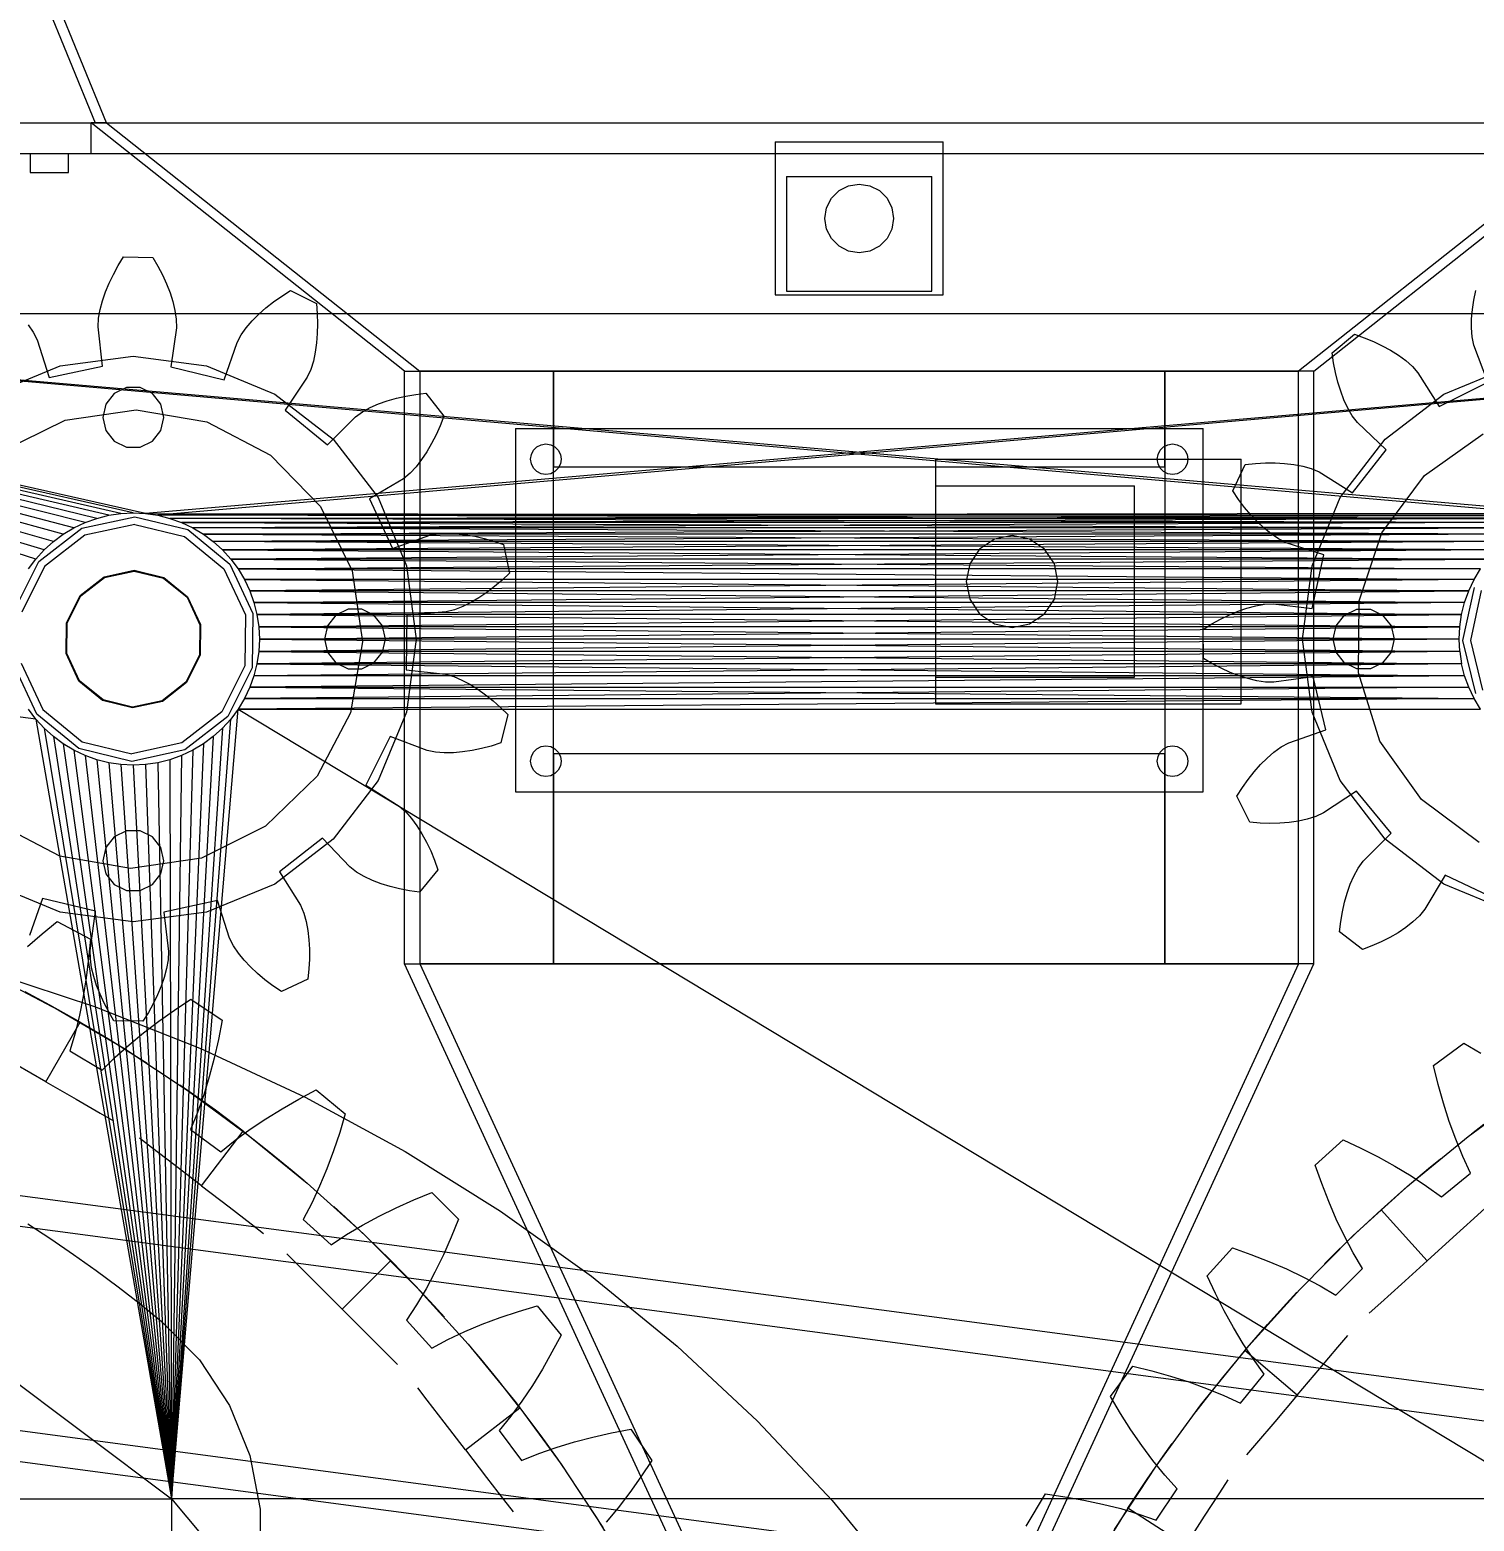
# Model space of a CAD drawing. Header units: millimetres. Extents: x -191664 to 191490, y -197311 to 10263.
# Drawn here: x 882.9 to 1260.9, y -183555.8 to -183165.7 of the extents above; entities that cross this region are included whole.
import ezdxf

# ---------------------------------------------------------------- set-up
doc = ezdxf.new("R2010")
doc.units = ezdxf.units.MM
doc.layers.add('R15_COTAS_TRANSPORTE_P', color=1, linetype='Continuous', lineweight=0)
doc.layers.add('R15_PRENSA_RECEPCION_P', color=2, linetype='Continuous', lineweight=0)
doc.dimstyles.new('PLANTA_20', dxfattribs={"dimtxt": 50, "dimasz": 30, "dimexe": 30, "dimexo": 16, "dimgap": 20, "dimtad": 1, "dimtih": 1, "dimtoh": 1, "dimdec": 1, "dimzin": 0, "dimdsep": 46, "dimcen": 0.09, "dimadec": 0, "dimazin": 0, "dimtfac": 1, "dimtdec": 4, "dimtofl": 0, "dimtmove": 0, "dimatfit": 3, "dimfxl": 1, "dimtolj": 1, "dimtzin": 0, "dimarcsym": 0})

# ---------------------------------------------------------------- blocks, each defined once
blk = doc.blocks.new('*D131')
at = {"layer": 'Defpoints', "color": 0, "transparency": 16777216}
for p in [(1100, -183968.15), (1139.8, -184162.66), (1104.62, -184212), (1304.62, -184212), (1304.62, -184212)]:
    blk.add_point(p, dxfattribs=at)
at = {"layer": 'R15_COTAS_TRANSPORTE_P', "color": 0, "lineweight": -2, "transparency": 16777216}
blk.add_arc((1304.62, -184212), 172.05, 140.0034, 169.9966, dxfattribs=at)
at = {"layer": 'R15_COTAS_TRANSPORTE_P', "color": 0, "transparency": 16777216}
for points in [[(1169.28, -184097.88), (1176.35, -184104.95), (1194.03, -184080.2)], [(1140.17, -184182.55), (1130.2, -184181.68), (1132.57, -184212)]]:
    blk.add_solid(points, dxfattribs=at)
blk = doc.blocks.new('*D133')
at = {"layer": 'Defpoints', "color": 0, "transparency": 16777216}
for p in [(439.69, -194147.98), (217.89, -194406.09), (-500, -194490), (-500, -194490), (500, -194490)]:
    blk.add_point(p, dxfattribs=at)
at = {"layer": 'R15_COTAS_TRANSPORTE_P', "color": 0, "lineweight": -2, "transparency": 16777216}
blk.add_arc((-500, -194490), 722.77, 2.37834, 17.62166, dxfattribs=at)
at = {"layer": 'R15_COTAS_TRANSPORTE_P', "color": 0, "transparency": 16777216}
for points in [[(184.12, -194272.81), (193.59, -194269.58), (179.18, -194242.8)], [(227.15, -194459.9), (217.15, -194460.11), (222.77, -194490)]]:
    blk.add_solid(points, dxfattribs=at)

msp = doc.modelspace()

# ---------------------------------------------------------------- linework, layer by layer
at = {"layer": 'R15_PRENSA_RECEPCION_P', "color": 253, "true_color": 0xa8b8bb}
for p, q in [((750, -182822.75), (900, -183190)), ((903, -183190), (753, -182822.75)), ((900, -183190), (1300, -183190)), ((900, -183190), (903, -183190))]:
    msp.add_line(p, q, dxfattribs=at)
at = {"layer": 'R15_PRENSA_RECEPCION_P', "color": 8, "true_color": 0x6f7d84}
for p, q in [((873, -183190), (1327, -183190)), ((873, -183190), (899, -183190)), ((981, -183255), (899, -183190)), ((903, -183190), (899, -183190)), ((899, -183198), (899, -183190)), ((903, -183190), (985, -183255)), ((903, -183190), (1297, -183190)), ((1297, -183190), (1215, -183255)), ((1219, -183255), (1301, -183190)), ((873, -183198), (1327, -183198)), ((873, -183198), (899, -183198)), ((981, -183255), (985, -183255)), ((981, -183410), (981, -183255)), ((1215, -183255), (985, -183255)), ((985, -183255), (985, -183410)), ((985, -183255), (1020, -183255)), ((1020, -183410), (1020, -183255)), ((1020, -183255), (1180, -183255)), ((1020, -183255), (1020, -183280)), ((1180, -183255), (1215, -183255)), ((1180, -183255), (1180, -183410)), ((1180, -183280), (1180, -183255)), ((1219, -183255), (1215, -183255)), ((1215, -183410), (1215, -183255)), ((1219, -183410), (1219, -183255)), ((1020, -183280), (1180, -183280)), ((1020, -183355), (1180, -183355)), ((1020, -183355), (1020, -183410)), ((1180, -183410), (1180, -183355)), ((981, -183410), (985, -183410)), ((1064, -183590), (981, -183410)), ((985, -183410), (1020, -183410)), ((1215, -183410), (985, -183410)), ((985, -183410), (1068, -183590)), ((1020, -183410), (1180, -183410)), ((1215, -183410), (1132, -183590)), ((1136, -183590), (1219, -183410)), ((1180, -183410), (1215, -183410)), ((1219, -183410), (1215, -183410))]:
    msp.add_line(p, q, dxfattribs=at)
at = {"layer": 'R15_PRENSA_RECEPCION_P', "color": 134, "true_color": 0x148da0}
for p, q in [((1078, -183195), (1122, -183195)), ((1078, -183195), (1078, -183235)), ((1122, -183235), (1122, -183195)), ((1092.72, -183209.71), (1094.71, -183207.72)), ((1094.71, -183207.72), (1097.22, -183206.44)), ((1097.22, -183206.44), (1100, -183206)), ((1100, -183206), (1102.78, -183206.44)), ((1102.78, -183206.44), (1105.29, -183207.72)), ((1105.29, -183207.72), (1107.28, -183209.71)), ((1091, -183215), (1091.44, -183212.22)), ((1091.44, -183212.22), (1092.72, -183209.71)), ((1107.28, -183209.71), (1108.56, -183212.22)), ((1108.56, -183212.22), (1109, -183215)), ((1091.44, -183217.78), (1091, -183215)), ((1109, -183215), (1108.56, -183217.78)), ((1092.72, -183220.29), (1091.44, -183217.78)), ((1094.71, -183222.28), (1092.72, -183220.29)), ((1107.28, -183220.29), (1105.29, -183222.28)), ((1108.56, -183217.78), (1107.28, -183220.29)), ((1097.22, -183223.56), (1094.71, -183222.28)), ((1100, -183224), (1097.22, -183223.56)), ((1102.78, -183223.56), (1100, -183224)), ((1105.29, -183222.28), (1102.78, -183223.56)), ((1078, -183235), (1122, -183235))]:
    msp.add_line(p, q, dxfattribs=at)
at = {"layer": 'R15_PRENSA_RECEPCION_P', "color": 9, "true_color": 0xaebbc0}
for p, q in [((883, -183198), (893, -183198)), ((883, -183198), (883, -183203)), ((893, -183203), (893, -183198)), ((883, -183203), (893, -183203))]:
    msp.add_line(p, q, dxfattribs=at)
at = {"layer": 'R15_PRENSA_RECEPCION_P', "color": 252, "true_color": 0x7d929a}
for p, q in [((1081, -183204), (1119, -183204)), ((1081, -183204), (1081, -183234)), ((1119, -183234), (1119, -183204)), ((1081, -183234), (1119, -183234))]:
    msp.add_line(p, q, dxfattribs=at)
at = {"layer": 'R15_PRENSA_RECEPCION_P', "color": 9, "true_color": 0xb9c3c2}
for p, q in [((904.8, -183229.64), (906.06, -183227.35)), ((906.06, -183227.35), (907.47, -183225.08)), ((907.47, -183225.08), (915.09, -183225.18)), ((915.09, -183225.18), (916.44, -183227.48)), ((916.44, -183227.48), (917.65, -183229.8)), ((902.72, -183234.23), (903.68, -183231.93)), ((903.68, -183231.93), (904.8, -183229.64)), ((917.65, -183229.8), (918.71, -183232.12)), ((901.92, -183236.53), (902.72, -183234.23)), ((918.71, -183232.12), (919.61, -183234.45)), ((919.61, -183234.45), (920.34, -183236.76)), ((946.71, -183236.83), (948.84, -183235.32)), ((948.84, -183235.32), (951.1, -183233.89)), ((951.1, -183233.89), (957.92, -183237.28)), ((1260.83, -183236.39), (1261.35, -183233.89)), ((900.91, -183241.1), (901.31, -183238.82)), ((901.31, -183238.82), (901.92, -183236.53)), ((920.34, -183236.76), (920.9, -183239.07)), ((920.9, -183239.07), (921.24, -183241.36)), ((942.84, -183240.06), (944.71, -183238.41)), ((944.71, -183238.41), (946.71, -183236.83)), ((957.92, -183237.28), (958.13, -183239.94)), ((1260.27, -183241.28), (1260.47, -183238.86)), ((1260.47, -183238.86), (1260.83, -183236.39)), ((884.49, -183304.11), (680, -183240)), ((886.67, -183301.72), (680, -183240)), ((889.07, -183299.54), (680, -183240)), ((891.67, -183297.61), (680, -183240)), ((894.44, -183295.95), (680, -183240)), ((897.37, -183294.56), (680, -183240)), ((900.42, -183293.47), (680, -183240)), ((903.56, -183292.68), (680, -183240)), ((906.77, -183292.21), (680, -183240)), ((910, -183292.05), (680, -183240)), ((913.23, -183292.21), (680, -183240)), ((680, -183240), (1286.77, -183292.21)), ((1520, -183240), (680, -183240)), ((680, -183240), (1283.56, -183292.68)), ((882.51, -183242.86), (883.81, -183244.77)), ((900.81, -183243.34), (900.91, -183241.1)), ((901.97, -183253.63), (900.81, -183243.34)), ((1520, -183240), (913.23, -183292.21)), ((1520, -183240), (916.44, -183292.68)), ((921.28, -183243.6), (919.86, -183253.85)), ((921.24, -183241.36), (921.28, -183243.6)), ((938.24, -183245.46), (939.58, -183243.59)), ((939.58, -183243.59), (941.13, -183241.79)), ((941.13, -183241.79), (942.84, -183240.06)), ((958.13, -183239.94), (958.22, -183242.55)), ((958.22, -183242.55), (958.16, -183245.1)), ((1260.24, -183243.65), (1260.27, -183241.28)), ((1260.42, -183245.96), (1260.24, -183243.65)), ((883.81, -183244.77), (884.83, -183246.78)), ((884.83, -183246.78), (887.99, -183256.63)), ((933.75, -183257.21), (937.17, -183247.45)), ((937.17, -183247.45), (938.24, -183245.46)), ((957.97, -183247.59), (957.62, -183249.99)), ((958.16, -183245.1), (957.97, -183247.59)), ((1223.75, -183250.14), (1229.65, -183245.32)), ((1229.65, -183245.32), (1232.16, -183246.21)), ((1232.16, -183246.21), (1234.58, -183247.21)), ((1234.58, -183247.21), (1236.88, -183248.3)), ((1260.88, -183248.16), (1260.42, -183245.96)), ((890.85, -183253.57), (910, -183251.05)), ((910, -183251.05), (929.15, -183253.57)), ((957.62, -183249.99), (957.12, -183252.31)), ((1224.13, -183252.79), (1223.75, -183250.14)), ((1236.88, -183248.3), (1239.07, -183249.5)), ((1239.07, -183249.5), (1241.12, -183250.8)), ((1241.12, -183250.8), (1243.03, -183252.21)), ((1264.54, -183257.83), (1260.88, -183248.16)), ((873, -183260.96), (890.85, -183253.57)), ((887.99, -183256.63), (901.97, -183253.63)), ((919.86, -183253.85), (933.75, -183257.21)), ((929.15, -183253.57), (947, -183260.96)), ((956.44, -183254.52), (955.5, -183256.56)), ((957.12, -183252.31), (956.44, -183254.52)), ((1224.63, -183255.35), (1224.13, -183252.79)), ((1225.25, -183257.82), (1224.63, -183255.35)), ((1243.03, -183252.21), (1244.76, -183253.74)), ((1244.76, -183253.74), (1246.24, -183255.44)), ((1246.24, -183255.44), (1251.75, -183264.2)), ((1253, -183260.96), (1270.85, -183253.57)), ((908.22, -183259.25), (905.01, -183260.8)), ((911.78, -183259.25), (908.22, -183259.25)), ((914.99, -183260.8), (911.78, -183259.25)), ((955.5, -183256.56), (949.78, -183265.18)), ((1226, -183260.2), (1225.25, -183257.82)), ((1251.75, -183264.2), (1264.54, -183257.83)), ((905.01, -183260.8), (902.79, -183263.58)), ((917.21, -183263.58), (914.99, -183260.8)), ((947, -183260.96), (962.33, -183272.72)), ((974.17, -183263.54), (976.47, -183262.73)), ((976.47, -183262.73), (978.86, -183262.05)), ((978.86, -183262.05), (981.35, -183261.49)), ((981.35, -183261.49), (983.93, -183261.06)), ((983.93, -183261.06), (986.58, -183260.74)), ((986.58, -183260.74), (991.25, -183266.76)), ((1226.87, -183262.47), (1226, -183260.2)), ((1227.87, -183264.62), (1226.87, -183262.47)), ((1237.67, -183272.72), (1253, -183260.96)), ((892.19, -183267.75), (910.77, -183265.05)), ((902.79, -183263.58), (902, -183267.05)), ((902, -183267.05), (902.79, -183270.52)), ((910.77, -183265.05), (929.27, -183268.23)), ((918, -183267.05), (917.21, -183263.58)), ((917.21, -183270.52), (918, -183267.05)), ((949.78, -183265.18), (960.83, -183274.24)), ((960.83, -183274.24), (968.15, -183266.92)), ((968.15, -183266.92), (969.97, -183265.6)), ((969.97, -183265.6), (972, -183264.49)), ((972, -183264.49), (974.17, -183263.54)), ((991.25, -183266.76), (990.3, -183269.25)), ((1229.03, -183266.62), (1227.87, -183264.62)), ((1230.4, -183268.41), (1229.03, -183266.62)), ((875.36, -183276.06), (892.19, -183267.75)), ((902.79, -183270.52), (905.01, -183273.3)), ((914.99, -183273.3), (917.21, -183270.52)), ((929.27, -183268.23), (945.89, -183276.96)), ((990.3, -183269.25), (989.24, -183271.64)), ((1237.9, -183275.54), (1230.4, -183268.41)), ((905.01, -183273.3), (908.22, -183274.85)), ((908.22, -183274.85), (911.78, -183274.85)), ((911.78, -183274.85), (914.99, -183273.3)), ((962.33, -183272.72), (974.09, -183288.05)), ((988.08, -183273.92), (986.83, -183276.07)), ((989.24, -183271.64), (988.08, -183273.92)), ((1225.91, -183288.05), (1237.67, -183272.72)), ((1247.98, -183282.22), (1263.28, -183271.33)), ((945.89, -183276.96), (958.99, -183290.41)), ((985.47, -183278.09), (984.02, -183279.96)), ((986.83, -183276.07), (985.47, -183278.09)), ((1229.13, -183286.82), (1237.9, -183275.54)), ((982.44, -183281.65), (980.71, -183283.09)), ((984.02, -183279.96), (982.44, -183281.65)), ((1197.81, -183286.3), (1201.03, -183279.4)), ((1201.03, -183279.4), (1203.69, -183279.11)), ((1203.69, -183279.11), (1206.29, -183278.96)), ((1206.29, -183278.96), (1208.85, -183278.95)), ((1208.85, -183278.95), (1211.33, -183279.08)), ((1211.33, -183279.08), (1213.75, -183279.36)), ((1213.75, -183279.36), (1216.08, -183279.81)), ((1216.08, -183279.81), (1218.3, -183280.43)), ((1218.3, -183280.43), (1220.37, -183281.32)), ((1220.37, -183281.32), (1229.13, -183286.82)), ((1236.8, -183297.3), (1247.98, -183282.22)), ((980.71, -183283.09), (971.81, -183288.37)), ((1199.3, -183288.52), (1197.81, -183286.3)), ((958.99, -183290.41), (967.3, -183307.24)), ((971.81, -183288.37), (977.85, -183301.32)), ((974.09, -183288.05), (981.48, -183305.9)), ((1200.87, -183290.61), (1199.3, -183288.52)), ((1218.52, -183305.9), (1225.91, -183288.05)), ((896.49, -183296.04), (910.41, -183293.05)), ((897.37, -183294.56), (900.42, -183293.47)), ((900.42, -183293.47), (903.56, -183292.68)), ((903.56, -183292.68), (906.77, -183292.21)), ((906.77, -183292.21), (910, -183292.05)), ((910, -183292.05), (913.23, -183292.21)), ((910.41, -183293.05), (924.25, -183296.4)), ((913.23, -183292.21), (1283.56, -183292.68)), ((913.23, -183292.21), (916.44, -183292.68)), ((1286.77, -183292.21), (916.44, -183292.68)), ((916.44, -183292.68), (919.58, -183293.47)), ((1280.42, -183293.47), (916.44, -183292.68)), ((1283.56, -183292.68), (916.44, -183292.68)), ((919.58, -183293.47), (1283.56, -183292.68)), ((919.58, -183293.47), (922.63, -183294.56)), ((1277.37, -183294.56), (919.58, -183293.47)), ((1280.42, -183293.47), (919.58, -183293.47)), ((922.63, -183294.56), (1280.42, -183293.47)), ((1202.5, -183292.57), (1200.87, -183290.61)), ((1204.2, -183294.39), (1202.5, -183292.57)), ((1205.97, -183296.06), (1204.2, -183294.39)), ((885.24, -183304.78), (896.49, -183296.04)), ((897.33, -183297.86), (886.79, -183306.05)), ((889.07, -183299.54), (891.67, -183297.61)), ((891.67, -183297.61), (894.44, -183295.95)), ((894.44, -183295.95), (897.37, -183294.56)), ((910.38, -183295.05), (897.33, -183297.86)), ((910.38, -183295.05), (923.36, -183298.19)), ((922.63, -183294.56), (1274.44, -183295.95)), ((1277.37, -183294.56), (922.63, -183294.56)), ((922.63, -183294.56), (925.56, -183295.95)), ((923.36, -183298.19), (933.69, -183306.65)), ((924.25, -183296.4), (935.27, -183305.42)), ((1277.37, -183294.56), (925.56, -183295.95)), ((925.56, -183295.95), (928.33, -183297.61)), ((1271.67, -183297.61), (925.56, -183295.95)), ((1274.44, -183295.95), (925.56, -183295.95)), ((928.33, -183297.61), (1274.44, -183295.95)), ((928.33, -183297.61), (930.93, -183299.54)), ((1271.67, -183297.61), (928.33, -183297.61)), ((928.33, -183297.61), (1269.07, -183299.54)), ((1271.67, -183297.61), (930.93, -183299.54)), ((977.85, -183301.32), (987.61, -183297.91)), ((987.61, -183297.91), (989.83, -183297.5)), ((989.83, -183297.5), (992.13, -183297.39)), ((992.13, -183297.39), (994.5, -183297.48)), ((994.5, -183297.48), (996.92, -183297.74)), ((996.92, -183297.74), (999.38, -183298.17)), ((999.38, -183298.17), (1001.86, -183298.74)), ((1207.81, -183297.56), (1205.97, -183296.06)), ((1209.72, -183298.86), (1207.81, -183297.56)), ((1230.83, -183315.09), (1236.8, -183297.3)), ((884.49, -183304.11), (886.67, -183301.72)), ((886.67, -183301.72), (889.07, -183299.54)), ((930.93, -183299.54), (933.33, -183301.72)), ((1266.67, -183301.72), (930.93, -183299.54)), ((1269.07, -183299.54), (930.93, -183299.54)), ((1269.07, -183299.54), (933.33, -183301.72)), ((933.33, -183301.72), (1264.49, -183304.11)), ((1266.67, -183301.72), (933.33, -183301.72)), ((933.33, -183301.72), (935.51, -183304.11)), ((1266.67, -183301.72), (935.51, -183304.11)), ((1001.86, -183298.74), (1004.37, -183299.47)), ((1004.37, -183299.47), (1006.9, -183300.34)), ((1006.9, -183300.34), (1008.5, -183307.79)), ((1211.73, -183299.88), (1209.72, -183298.86)), ((1221.58, -183303.04), (1211.73, -183299.88)), ((878.9, -183317.53), (885.24, -183304.78)), ((886.79, -183306.05), (880.84, -183318)), ((882.56, -183306.72), (884.49, -183304.11)), ((935.27, -183305.42), (941.29, -183318.33)), ((935.51, -183304.11), (1262.56, -183306.72)), ((1264.49, -183304.11), (935.51, -183304.11)), ((935.51, -183304.11), (937.44, -183306.72)), ((937.44, -183306.72), (1264.49, -183304.11)), ((981.48, -183305.9), (984, -183325.05)), ((1216, -183325.05), (1218.52, -183305.9)), ((1218.58, -183317.02), (1221.58, -183303.04)), ((600, -183310), (920, -183550)), ((884.49, -183345.98), (600, -183310)), ((896.07, -183313.65), (902.4, -183308.73)), ((896.23, -183313.77), (902.48, -183308.91)), ((902.4, -183308.73), (910.23, -183307.05)), ((902.48, -183308.91), (910.23, -183307.25)), ((910.23, -183307.05), (918.02, -183308.93)), ((910.23, -183307.25), (917.93, -183309.11)), ((917.93, -183309.11), (924.06, -183314.13)), ((918.02, -183308.93), (924.22, -183314.01)), ((933.69, -183306.65), (939.33, -183318.75)), ((937.44, -183306.72), (1260.9, -183309.49)), ((1262.56, -183306.72), (937.44, -183306.72)), ((937.44, -183306.72), (939.1, -183309.49)), ((939.1, -183309.49), (1259.51, -183312.42)), ((1260.9, -183309.49), (939.1, -183309.49)), ((939.1, -183309.49), (940.49, -183312.42)), ((1260.9, -183309.49), (940.49, -183312.42)), ((967.3, -183307.24), (970, -183325.82)), ((1006.55, -183309.62), (1004.56, -183311.31)), ((1008.5, -183307.79), (1006.55, -183309.62)), ((1259.51, -183312.42), (1260.9, -183309.49)), ((1260.9, -183309.49), (1262.56, -183306.72)), ((892.5, -183320.82), (896.07, -183313.65)), ((892.7, -183320.87), (896.23, -183313.77)), ((940.49, -183312.42), (1258.42, -183315.47)), ((1259.51, -183312.42), (940.49, -183312.42)), ((940.49, -183312.42), (941.58, -183315.47)), ((941.58, -183315.47), (1259.51, -183312.42)), ((1002.53, -183312.86), (1000.47, -183314.25)), ((1004.56, -183311.31), (1002.53, -183312.86)), ((1258, -183325.46), (1260.99, -183311.54)), ((1258.42, -183315.47), (1259.51, -183312.42)), ((1262.81, -183312.38), (1260, -183325.43)), ((924.06, -183314.13), (927.4, -183321.31)), ((924.22, -183314.01), (927.6, -183321.27)), ((941.58, -183315.47), (942.37, -183318.61)), ((1258.42, -183315.47), (941.58, -183315.47)), ((941.58, -183315.47), (1257.63, -183318.61)), ((1258.42, -183315.47), (942.37, -183318.61)), ((966.22, -183317.25), (963.01, -183318.8)), ((969.78, -183317.25), (966.22, -183317.25)), ((972.99, -183318.8), (969.78, -183317.25)), ((994.1, -183317.38), (991.91, -183317.92)), ((996.25, -183316.54), (994.1, -183317.38)), ((998.37, -183315.49), (996.25, -183316.54)), ((1000.47, -183314.25), (998.37, -183315.49)), ((1196.88, -183318.73), (1199.18, -183317.77)), ((1199.18, -183317.77), (1201.48, -183316.97)), ((1201.48, -183316.97), (1203.77, -183316.36)), ((1203.77, -183316.36), (1206.05, -183315.96)), ((1206.05, -183315.96), (1208.29, -183315.86)), ((1208.29, -183315.86), (1218.58, -183317.02)), ((1227.01, -183318.8), (1230.22, -183317.25)), ((1230.22, -183317.25), (1233.78, -183317.25)), ((1230.65, -183333.86), (1230.83, -183315.09)), ((1233.78, -183317.25), (1236.99, -183318.8)), ((1257.63, -183318.61), (1258.42, -183315.47)), ((892.4, -183328.83), (892.5, -183320.82)), ((892.6, -183328.79), (892.7, -183320.87)), ((927.4, -183321.31), (927.3, -183329.23)), ((927.6, -183321.27), (927.5, -183329.28)), ((939.33, -183318.75), (939.16, -183332.1)), ((941.29, -183318.33), (941.1, -183332.57)), ((942.37, -183318.61), (1257.16, -183321.82)), ((1257.63, -183318.61), (942.37, -183318.61)), ((942.37, -183318.61), (942.84, -183321.82)), ((942.84, -183321.82), (1257.63, -183318.61)), ((960.79, -183321.58), (960, -183325.05)), ((963.01, -183318.8), (960.79, -183321.58)), ((975.21, -183321.58), (972.99, -183318.8)), ((976, -183325.05), (975.21, -183321.58)), ((981.6, -183318.82), (981.42, -183333.11)), ((991.91, -183317.92), (981.6, -183318.82)), ((1190.03, -183322.52), (1192.3, -183321.11)), ((1192.3, -183321.11), (1194.59, -183319.85)), ((1194.59, -183319.85), (1196.88, -183318.73)), ((1224, -183325.05), (1224.79, -183321.58)), ((1224.79, -183321.58), (1227.01, -183318.8)), ((1236.99, -183318.8), (1239.21, -183321.58)), ((1239.21, -183321.58), (1240, -183325.05)), ((1257.16, -183321.82), (1257.63, -183318.61)), ((942.84, -183321.82), (1257, -183325.05)), ((1257.16, -183321.82), (942.84, -183321.82)), ((942.84, -183321.82), (943, -183325.05)), ((943, -183325.05), (942.84, -183328.28)), ((1257, -183325.05), (942.84, -183328.28)), ((943, -183325.05), (1257.16, -183321.82)), ((943, -183325.05), (1257.16, -183328.28)), ((1257, -183325.05), (943, -183325.05)), ((960, -183325.05), (960.79, -183328.52)), ((975.21, -183328.52), (976, -183325.05)), ((984, -183325.05), (981.48, -183344.2)), ((1190.13, -183330.14), (1190.03, -183322.52)), ((1218.52, -183344.2), (1216, -183325.05)), ((1224.79, -183328.52), (1224, -183325.05)), ((1240, -183325.05), (1239.21, -183328.52)), ((1257, -183325.05), (1257.16, -183321.82)), ((1257.16, -183328.28), (1257, -183325.05)), ((1261.35, -183339.3), (1258, -183325.46)), ((1260, -183325.43), (1263.14, -183338.41)), ((895.78, -183336.09), (892.4, -183328.83)), ((895.94, -183335.97), (892.6, -183328.79)), ((927.3, -183329.23), (923.77, -183336.33)), ((927.5, -183329.28), (923.93, -183336.45)), ((942.84, -183328.28), (942.37, -183331.49)), ((1257.16, -183328.28), (942.37, -183331.49)), ((1257.16, -183328.28), (942.84, -183328.28)), ((942.84, -183328.28), (1257.63, -183331.49)), ((960.79, -183328.52), (963.01, -183331.3)), ((970, -183325.82), (966.82, -183344.32)), ((972.99, -183331.3), (975.21, -183328.52)), ((1227.01, -183331.3), (1224.79, -183328.52)), ((1239.21, -183328.52), (1236.99, -183331.3)), ((1257.16, -183328.28), (1257.63, -183331.49)), ((884.73, -183344.68), (878.71, -183331.77)), ((880.67, -183331.35), (886.31, -183343.45)), ((939.16, -183332.1), (933.21, -183344.05)), ((941.1, -183332.57), (934.76, -183345.32)), ((942.37, -183331.49), (941.58, -183334.63)), ((1257.63, -183331.49), (941.58, -183334.63)), ((942.37, -183331.49), (1258.42, -183334.63)), ((1257.63, -183331.49), (942.37, -183331.49)), ((963.01, -183331.3), (966.22, -183332.85)), ((966.22, -183332.85), (969.78, -183332.85)), ((969.78, -183332.85), (972.99, -183331.3)), ((981.42, -183333.11), (991.7, -183334.27)), ((1192.43, -183331.49), (1190.13, -183330.14)), ((1194.75, -183332.7), (1192.43, -183331.49)), ((1197.07, -183333.76), (1194.75, -183332.7)), ((1230.22, -183332.85), (1227.01, -183331.3)), ((1233.78, -183332.85), (1230.22, -183332.85)), ((1236.99, -183331.3), (1233.78, -183332.85)), ((1258.42, -183334.63), (1257.63, -183331.49)), ((901.98, -183341.17), (895.78, -183336.09)), ((902.07, -183340.99), (895.94, -183335.97)), ((923.77, -183336.33), (917.52, -183341.18)), ((923.93, -183336.45), (917.6, -183341.37)), ((941.58, -183334.63), (940.49, -183337.68)), ((1258.42, -183334.63), (940.49, -183337.68)), ((1258.42, -183334.63), (941.58, -183334.63)), ((991.7, -183334.27), (993.87, -183334.87)), ((993.87, -183334.87), (996, -183335.77)), ((996, -183335.77), (998.1, -183336.87)), ((998.1, -183336.87), (1000.16, -183338.16)), ((1199.4, -183334.66), (1197.07, -183333.76)), ((1201.71, -183335.39), (1199.4, -183334.66)), ((1204.02, -183335.95), (1201.71, -183335.39)), ((1206.31, -183336.29), (1204.02, -183335.95)), ((1208.55, -183336.33), (1206.31, -183336.29)), ((1218.8, -183334.91), (1208.55, -183336.33)), ((1222.16, -183348.8), (1218.8, -183334.91)), ((1236.28, -183351.77), (1230.65, -183333.86)), ((1259.51, -183337.68), (1258.42, -183334.63)), ((909.77, -183343.05), (901.98, -183341.17)), ((909.77, -183342.85), (902.07, -183340.99)), ((917.52, -183341.18), (909.77, -183342.85)), ((939.1, -183340.61), (937.44, -183343.38)), ((1260.9, -183340.61), (937.44, -183343.38)), ((940.49, -183337.68), (939.1, -183340.61)), ((1259.51, -183337.68), (939.1, -183340.61)), ((939.1, -183340.61), (1260.9, -183340.61)), ((940.49, -183337.68), (1259.51, -183337.68)), ((940.49, -183337.68), (1260.9, -183340.61)), ((1000.16, -183338.16), (1002.19, -183339.61)), ((1002.19, -183339.61), (1004.18, -183341.21)), ((1004.18, -183341.21), (1006.13, -183342.95)), ((1260.9, -183340.61), (1259.51, -183337.68)), ((1262.56, -183343.38), (1260.9, -183340.61)), ((884.49, -183345.98), (882.56, -183343.38)), ((895.75, -183353.7), (884.73, -183344.68)), ((886.31, -183343.45), (896.64, -183351.91)), ((917.6, -183341.37), (909.77, -183343.05)), ((920, -183550), (937.44, -183343.38)), ((933.21, -183344.05), (922.67, -183352.24)), ((937.44, -183343.38), (935.51, -183345.98)), ((937.44, -183343.38), (1262.56, -183343.38)), ((937.44, -183343.38), (1280, -183550)), ((966.82, -183344.32), (958.09, -183360.94)), ((981.48, -183344.2), (974.09, -183362.05)), ((1006.13, -183342.95), (1008.02, -183344.83)), ((1008.02, -183344.83), (1006.23, -183352.23)), ((1225.91, -183362.05), (1218.52, -183344.2)), ((884.49, -183345.98), (886.67, -183348.38)), ((884.49, -183345.98), (920, -183550)), ((889.07, -183350.56), (886.67, -183348.38)), ((886.67, -183348.38), (920, -183550)), ((920, -183550), (935.51, -183345.98)), ((933.33, -183348.38), (920, -183550)), ((934.76, -183345.32), (923.51, -183354.06)), ((933.33, -183348.38), (930.93, -183350.56)), ((935.51, -183345.98), (933.33, -183348.38)), ((1212.4, -183352.22), (1222.16, -183348.8)), ((891.67, -183352.49), (889.07, -183350.56)), ((889.07, -183350.56), (920, -183550)), ((894.44, -183354.15), (891.67, -183352.49)), ((891.67, -183352.49), (920, -183550)), ((896.64, -183351.91), (909.62, -183355.05)), ((922.67, -183352.24), (909.62, -183355.05)), ((930.93, -183350.56), (920, -183550)), ((928.33, -183352.49), (920, -183550)), ((928.33, -183352.49), (925.56, -183354.15)), ((930.93, -183350.56), (928.33, -183352.49)), ((977.22, -183350.51), (970.85, -183363.3)), ((986.89, -183354.17), (977.22, -183350.51)), ((1006.23, -183352.23), (1003.69, -183353.04)), ((1210.42, -183353.29), (1212.4, -183352.22)), ((1247.17, -183367.07), (1236.28, -183351.77)), ((897.37, -183355.54), (894.44, -183354.15)), ((894.44, -183354.15), (920, -183550)), ((909.59, -183357.05), (895.75, -183353.7)), ((900.42, -183356.63), (897.37, -183355.54)), ((897.37, -183355.54), (920, -183550)), ((903.56, -183357.42), (900.42, -183356.63)), ((900.42, -183356.63), (920, -183550)), ((923.51, -183354.06), (909.59, -183357.05)), ((919.58, -183356.63), (916.44, -183357.42)), ((922.63, -183355.54), (919.58, -183356.63)), ((919.58, -183356.63), (920, -183550)), ((925.56, -183354.15), (920, -183550)), ((922.63, -183355.54), (920, -183550)), ((925.56, -183354.15), (922.63, -183355.54)), ((989.09, -183354.63), (986.89, -183354.17)), ((991.4, -183354.81), (989.09, -183354.63)), ((993.77, -183354.78), (991.4, -183354.81)), ((996.19, -183354.58), (993.77, -183354.78)), ((998.66, -183354.22), (996.19, -183354.58)), ((1001.16, -183353.7), (998.66, -183354.22)), ((1003.69, -183353.04), (1001.16, -183353.7)), ((1205.01, -183357.89), (1206.74, -183356.18)), ((1206.74, -183356.18), (1208.54, -183354.63)), ((1208.54, -183354.63), (1210.42, -183353.29)), ((906.77, -183357.89), (903.56, -183357.42)), ((903.56, -183357.42), (920, -183550)), ((910, -183358.05), (906.77, -183357.89)), ((906.77, -183357.89), (920, -183550)), ((913.23, -183357.89), (910, -183358.05)), ((910, -183358.05), (920, -183550)), ((916.44, -183357.42), (913.23, -183357.89)), ((913.23, -183357.89), (920, -183550)), ((916.44, -183357.42), (920, -183550)), ((1201.78, -183361.76), (1203.36, -183359.76)), ((1203.36, -183359.76), (1205.01, -183357.89)), ((958.09, -183360.94), (944.64, -183374.04)), ((974.09, -183362.05), (962.33, -183377.38)), ((970.85, -183363.3), (979.61, -183368.81)), ((1198.84, -183366.15), (1200.27, -183363.89)), ((1200.27, -183363.89), (1201.78, -183361.76)), ((1237.67, -183377.38), (1225.91, -183362.05)), ((1202.23, -183372.97), (1198.84, -183366.15)), ((1230.13, -183364.82), (1221.51, -183370.55)), ((1239.19, -183375.88), (1230.13, -183364.82)), ((1262.25, -183378.25), (1247.17, -183367.07)), ((979.61, -183368.81), (981.31, -183370.29)), ((981.31, -183370.29), (982.84, -183372.02)), ((982.84, -183372.02), (984.25, -183373.93)), ((1217.26, -183372.17), (1214.94, -183372.67)), ((1219.47, -183371.49), (1217.26, -183372.17)), ((1221.51, -183370.55), (1219.47, -183371.49)), ((890.73, -183381.87), (874.11, -183373.13)), ((908.22, -183375.25), (905.01, -183376.8)), ((911.78, -183375.25), (908.22, -183375.25)), ((914.99, -183376.8), (911.78, -183375.25)), ((944.64, -183374.04), (927.81, -183382.35)), ((984.25, -183373.93), (985.55, -183375.98)), ((985.55, -183375.98), (986.75, -183378.17)), ((1204.89, -183373.18), (1202.23, -183372.97)), ((1207.5, -183373.27), (1204.89, -183373.18)), ((1210.05, -183373.21), (1207.5, -183373.27)), ((1212.54, -183373.02), (1210.05, -183373.21)), ((1214.94, -183372.67), (1212.54, -183373.02)), ((1231.87, -183383.2), (1239.19, -183375.88)), ((902.79, -183379.58), (902, -183383.05)), ((905.01, -183376.8), (902.79, -183379.58)), ((917.21, -183379.58), (914.99, -183376.8)), ((918, -183383.05), (917.21, -183379.58)), ((962.33, -183377.38), (947, -183389.14)), ((959.51, -183377.15), (948.23, -183385.92)), ((966.64, -183384.65), (959.51, -183377.15)), ((986.75, -183378.17), (987.84, -183380.47)), ((1253, -183389.14), (1237.67, -183377.38)), ((909.23, -183385.04), (890.73, -183381.87)), ((902, -183383.05), (902.79, -183386.52)), ((927.81, -183382.35), (909.23, -183385.04)), ((917.21, -183386.52), (918, -183383.05)), ((987.84, -183380.47), (988.84, -183382.88)), ((988.84, -183382.88), (989.73, -183385.4)), ((1230.55, -183385.02), (1231.87, -183383.2)), ((902.79, -183386.52), (905.01, -183389.3)), ((914.99, -183389.3), (917.21, -183386.52)), ((948.23, -183385.92), (953.73, -183394.68)), ((968.43, -183386.02), (966.64, -183384.65)), ((970.43, -183387.18), (968.43, -183386.02)), ((972.58, -183388.18), (970.43, -183387.18)), ((989.73, -183385.4), (984.91, -183391.3)), ((1228.49, -183389.22), (1229.44, -183387.05)), ((1229.44, -183387.05), (1230.55, -183385.02)), ((1253.32, -183386.86), (1248.04, -183395.76)), ((1266.27, -183392.9), (1253.32, -183386.86)), ((890.85, -183396.53), (873, -183389.14)), ((905.01, -183389.3), (908.22, -183390.85)), ((908.22, -183390.85), (911.78, -183390.85)), ((911.78, -183390.85), (914.99, -183389.3)), ((947, -183389.14), (929.15, -183396.53)), ((974.85, -183389.05), (972.58, -183388.18)), ((977.23, -183389.79), (974.85, -183389.05)), ((979.7, -183390.42), (977.23, -183389.79)), ((982.26, -183390.92), (979.7, -183390.42)), ((984.91, -183391.3), (982.26, -183390.92)), ((1227, -183393.91), (1227.68, -183391.52)), ((1227.68, -183391.52), (1228.49, -183389.22)), ((1270.85, -183396.53), (1253, -183389.14)), ((886.25, -183392.89), (882.83, -183402.65)), ((900.14, -183396.25), (886.25, -183392.89)), ((932.01, -183393.47), (918.03, -183396.47)), ((935.17, -183403.32), (932.01, -183393.47)), ((953.73, -183394.68), (954.62, -183396.75)), ((1226.44, -183396.4), (1227, -183393.91)), ((1248.04, -183395.76), (1246.61, -183397.49)), ((886.12, -183402.14), (890.09, -183398.91)), ((890.09, -183398.91), (898.79, -183403.56)), ((910, -183399.05), (890.85, -183396.53)), ((898.72, -183406.5), (900.14, -183396.25)), ((929.15, -183396.53), (910, -183399.05)), ((918.03, -183396.47), (919.19, -183406.76)), ((954.62, -183396.75), (955.24, -183398.97)), ((955.24, -183398.97), (955.69, -183401.3)), ((1225.7, -183401.63), (1226.01, -183398.98)), ((1226.01, -183398.98), (1226.44, -183396.4)), ((1244.91, -183399.07), (1243.04, -183400.52)), ((1246.61, -183397.49), (1244.91, -183399.07)), ((882.3, -183405.45), (886.12, -183402.14)), ((898.79, -183403.56), (898.31, -183408.65)), ((936.19, -183405.33), (935.17, -183403.32)), ((955.69, -183401.3), (955.97, -183403.72)), ((955.97, -183403.72), (956.1, -183406.2)), ((1231.71, -183406.3), (1225.7, -183401.63)), ((1238.87, -183403.13), (1236.59, -183404.29)), ((1241.02, -183401.88), (1238.87, -183403.13)), ((1243.04, -183400.52), (1241.02, -183401.88)), ((898.76, -183408.74), (898.72, -183406.5)), ((919.19, -183406.76), (919.09, -183409)), ((937.49, -183407.24), (936.19, -183405.33)), ((938.99, -183409.08), (937.49, -183407.24)), ((956.1, -183406.2), (956.09, -183408.76)), ((1234.2, -183405.34), (1231.71, -183406.3)), ((1236.59, -183404.29), (1234.2, -183405.34)), ((898.31, -183408.65), (897.67, -183413.67)), ((899.1, -183411.03), (898.76, -183408.74)), ((899.66, -183413.34), (899.1, -183411.03)), ((918.69, -183411.28), (918.08, -183413.57)), ((919.09, -183409), (918.69, -183411.28)), ((940.66, -183410.85), (938.99, -183409.08)), ((942.48, -183412.55), (940.66, -183410.85)), ((955.94, -183411.36), (955.65, -183414.02)), ((956.09, -183408.76), (955.94, -183411.36)), ((872.74, -183412.84), (890.36, -183422.04)), ((897.67, -183413.67), (896.87, -183418.6)), ((900.39, -183415.65), (899.66, -183413.34)), ((918.08, -183413.57), (917.28, -183415.87)), ((944.44, -183414.18), (942.48, -183412.55)), ((946.53, -183415.75), (944.44, -183414.18)), ((955.65, -183414.02), (948.75, -183417.24)), ((888.18, -183420.84), (881.73, -183417.39)), ((896.87, -183418.6), (895.9, -183423.44)), ((901.29, -183417.98), (900.39, -183415.65)), ((902.35, -183420.3), (901.29, -183417.98)), ((916.32, -183418.17), (915.2, -183420.46)), ((917.28, -183415.87), (916.32, -183418.17)), ((920.79, -183422.13), (925.06, -183419.3)), ((925.06, -183419.3), (933.26, -183424.78)), ((948.75, -183417.24), (946.53, -183415.75)), ((896.12, -183425.3), (888.18, -183420.84)), ((890.36, -183422.04), (907.49, -183432.12)), ((903.56, -183422.62), (902.35, -183420.3)), ((904.91, -183424.92), (903.56, -183422.62)), ((913.94, -183422.75), (912.53, -183425.02)), ((915.2, -183420.46), (913.94, -183422.75)), ((916.67, -183425.05), (920.79, -183422.13)), ((887.12, -183440.89), (896.12, -183425.3)), ((895.9, -183423.44), (894.74, -183428.18)), ((896.12, -183425.3), (903.96, -183429.95)), ((912.53, -183425.02), (904.91, -183424.92)), ((912.69, -183428.08), (916.67, -183425.05)), ((933.26, -183424.78), (932.28, -183429.8)), ((894.74, -183428.18), (893.37, -183432.81)), ((903.96, -183429.95), (910.17, -183433.81)), ((908.88, -183431.22), (912.69, -183428.08)), ((932.28, -183429.8), (931.16, -183434.73)), ((1250.33, -183436.64), (1258.25, -183430.76)), ((1258.25, -183430.76), (1262.65, -183433.37)), ((893.37, -183432.81), (901.82, -183437.87)), ((901.82, -183437.87), (905.25, -183434.48)), ((905.25, -183434.48), (908.88, -183431.22)), ((907.49, -183432.12), (924.08, -183443.06)), ((910.17, -183433.81), (913.59, -183436)), ((931.16, -183434.73), (929.88, -183439.57)), ((887.12, -183440.89), (879.23, -183436.33)), ((1251.55, -183441.6), (1250.33, -183436.64)), ((887.12, -183440.89), (895.02, -183445.45)), ((925.55, -183444.09), (922.22, -183441.77)), ((929.88, -183439.57), (928.44, -183444.29)), ((1252.92, -183446.47), (1251.55, -183441.6)), ((895.02, -183445.45), (901.34, -183449.1)), ((924.08, -183443.06), (940.1, -183454.82)), ((931.49, -183448.34), (925.55, -183444.09)), ((928.44, -183444.29), (926.82, -183448.89)), ((948.94, -183447.92), (953.34, -183445.42)), ((953.34, -183445.42), (957.86, -183443.03)), ((957.86, -183443.03), (965.48, -183449.28)), ((1254.43, -183451.24), (1252.92, -183446.47)), ((1259.41, -183455.2), (1275.41, -183443.41)), ((901.34, -183449.1), (904.86, -183451.13)), ((926.82, -183448.89), (925, -183453.36)), ((938.79, -183453.81), (931.49, -183448.34)), ((944.69, -183450.55), (948.94, -183447.92)), ((965.48, -183449.28), (964.02, -183454.19)), ((2495, -183685.05), (748.69, -183453.22)), ((925, -183453.36), (932.91, -183459.23)), ((927.83, -183468.09), (938.79, -183453.81)), ((936.65, -183456.19), (940.59, -183453.3)), ((938.79, -183453.81), (945.95, -183459.44)), ((940.59, -183453.3), (944.69, -183450.55)), ((964.02, -183454.19), (962.42, -183458.98)), ((1256.1, -183455.88), (1254.43, -183451.24)), ((1263.47, -183452.09), (1260.24, -183454.56)), ((914.8, -183458.09), (911.59, -183455.62)), ((920.6, -183462.54), (914.8, -183458.09)), ((932.91, -183459.23), (936.65, -183456.19)), ((940.1, -183454.82), (955.5, -183467.38)), ((1219.35, -183462.69), (1226.66, -183456.07)), ((1226.66, -183456.07), (1231.29, -183458.23)), ((1231.29, -183458.23), (1235.8, -183460.52)), ((1244.03, -183467.78), (1259.41, -183455.2)), ((1257.94, -183460.4), (1256.1, -183455.88)), ((2493.95, -183692.98), (747.64, -183461.15)), ((945.95, -183459.44), (951.6, -183464.07)), ((962.42, -183458.98), (960.67, -183463.66)), ((1235.8, -183460.52), (1240.17, -183462.94)), ((1248.98, -183463.59), (1252.11, -183461.01)), ((1259.98, -183464.77), (1257.94, -183460.4)), ((927.83, -183468.09), (920.6, -183462.54)), ((951.6, -183464.07), (954.7, -183466.69)), ((960.67, -183463.66), (958.77, -183468.22)), ((1221.05, -183467.51), (1219.35, -183462.69)), ((1240.17, -183462.94), (1244.41, -183465.48)), ((1243.4, -183468.32), (1248.98, -183463.59)), ((1244.41, -183465.48), (1248.48, -183468.17)), ((1252.37, -183471.02), (1259.98, -183464.77)), ((927.83, -183468.09), (935.06, -183473.63)), ((955.5, -183467.38), (970.25, -183480.7)), ((958.77, -183468.22), (956.71, -183472.65)), ((983.44, -183471.79), (988.17, -183469.85)), ((988.17, -183469.85), (995.15, -183476.83)), ((1222.88, -183472.23), (1221.05, -183467.51)), ((1229.3, -183481.13), (1244.03, -183467.78)), ((1236.58, -183474.36), (1243.4, -183468.32)), ((1248.48, -183468.17), (1252.37, -183471.02)), ((935.06, -183473.63), (940.85, -183478.08)), ((956.71, -183472.65), (954.46, -183476.91)), ((965.51, -183476.27), (962.51, -183473.54)), ((974.33, -183476.05), (978.82, -183473.85)), ((978.82, -183473.85), (983.44, -183471.79)), ((1224.86, -183476.82), (1222.88, -183472.23)), ((1260.83, -183476.67), (1263.84, -183473.95)), ((954.46, -183476.91), (961.76, -183483.53)), ((970.84, -183481.27), (965.51, -183476.27)), ((969.98, -183478.38), (974.33, -183476.05)), ((995.15, -183476.83), (993.21, -183481.56)), ((1226.98, -183481.28), (1224.86, -183476.82)), ((1236.58, -183474.36), (1229.9, -183480.56)), ((1248.67, -183487.7), (1236.58, -183474.36)), ((1255.42, -183481.58), (1260.83, -183476.67)), ((882.36, -183478.04), (888.41, -183481.98)), ((940.85, -183478.08), (944.07, -183480.55)), ((961.76, -183483.53), (965.78, -183480.87)), ((965.78, -183480.87), (969.98, -183478.38)), ((970.25, -183480.7), (984.3, -183494.75)), ((977.36, -183487.64), (970.84, -183481.27)), ((993.21, -183481.56), (991.15, -183486.18)), ((1215.27, -183495.2), (1229.3, -183481.13)), ((1229.9, -183480.56), (1224.65, -183485.64)), ((1229.25, -183485.6), (1226.98, -183481.28)), ((1248.67, -183487.7), (1255.42, -183481.58)), ((888.41, -183481.98), (894.38, -183486.05)), ((1191.07, -183491.66), (1197.69, -183484.35)), ((1197.69, -183484.35), (1202.51, -183486.05)), ((1224.65, -183485.64), (1221.77, -183488.51)), ((1231.71, -183489.75), (1229.25, -183485.6)), ((894.38, -183486.05), (900.27, -183490.24)), ((953.03, -183488.76), (950.16, -183485.89)), ((958.19, -183493.92), (953.03, -183488.76)), ((964.63, -183500.37), (977.36, -183487.64)), ((977.36, -183487.64), (983.73, -183494.16)), ((991.15, -183486.18), (988.95, -183490.67)), ((1202.51, -183486.05), (1207.23, -183487.88)), ((1207.23, -183487.88), (1211.82, -183489.86)), ((1248.67, -183487.7), (1241.92, -183493.82)), ((900.27, -183490.24), (906.06, -183494.56)), ((988.95, -183490.67), (986.62, -183495.02)), ((1193.23, -183496.29), (1191.07, -183491.66)), ((1211.82, -183489.86), (1216.28, -183491.98)), ((1216.28, -183491.98), (1220.6, -183494.25)), ((1224.75, -183496.71), (1231.71, -183489.75)), ((906.06, -183494.56), (911.76, -183499)), ((964.63, -183500.37), (958.19, -183493.92)), ((983.73, -183494.16), (988.73, -183499.49)), ((986.62, -183495.02), (984.13, -183499.22)), ((984.3, -183494.75), (997.62, -183509.5)), ((1195.52, -183500.8), (1193.23, -183496.29)), ((1201.97, -183509.97), (1215.27, -183495.2)), ((1211.78, -183498.93), (1214.55, -183495.97)), ((1220.6, -183494.25), (1224.75, -183496.71)), ((1241.92, -183493.82), (1236.5, -183498.73)), ((911.76, -183499), (917.36, -183503.56)), ((964.63, -183500.37), (971.08, -183506.81)), ((984.13, -183499.22), (981.47, -183503.24)), ((988.73, -183499.49), (991.46, -183502.49)), ((1006.02, -183502.58), (1010.81, -183500.98)), ((1010.81, -183500.98), (1015.72, -183499.52)), ((1015.72, -183499.52), (1021.97, -183507.14)), ((1197.94, -183505.17), (1195.52, -183500.8)), ((1206.87, -183504.35), (1211.78, -183498.93)), ((1236.5, -183498.73), (1233.5, -183501.45)), ((917.36, -183503.56), (927.35, -183513.67)), ((981.47, -183503.24), (988.09, -183510.54)), ((996.78, -183506.23), (1001.34, -183504.33)), ((1001.34, -183504.33), (1006.02, -183502.58)), ((1200.48, -183509.41), (1197.94, -183505.17)), ((1200.9, -183511.23), (1206.87, -183504.35)), ((971.08, -183506.81), (976.24, -183511.97)), ((988.09, -183510.54), (992.35, -183508.29)), ((992.35, -183508.29), (996.78, -183506.23)), ((1021.97, -183507.14), (1019.58, -183511.66)), ((1225.25, -183510.36), (1227.87, -183507.27)), ((976.24, -183511.97), (979.11, -183514.84)), ((997.62, -183509.5), (1010.18, -183524.9)), ((1000.93, -183513.4), (998.31, -183510.3)), ((1019.58, -183511.66), (1017.08, -183516.06)), ((1189.44, -183525.39), (1201.97, -183509.97)), ((1200.9, -183511.23), (1195.08, -183518.25)), ((1203.17, -183513.48), (1200.48, -183509.41)), ((1214.62, -183522.88), (1200.9, -183511.23)), ((1220.52, -183515.93), (1225.25, -183510.36)), ((927.35, -183513.67), (935.17, -183525.54)), ((1005.56, -183519.05), (1000.93, -183513.4)), ((1017.08, -183516.06), (1014.45, -183520.31)), ((1165.76, -183523.25), (1171.64, -183515.33)), ((1171.64, -183515.33), (1176.6, -183516.55)), ((1176.6, -183516.55), (1181.47, -183517.92)), ((1206.02, -183517.37), (1203.17, -183513.48)), ((1214.62, -183522.88), (1220.52, -183515.93)), ((1011.19, -183526.21), (1005.56, -183519.05)), ((1014.45, -183520.31), (1011.7, -183524.41)), ((1181.47, -183517.92), (1186.24, -183519.43)), ((1186.24, -183519.43), (1190.88, -183521.1)), ((1195.08, -183518.25), (1190.54, -183523.97)), ((1199.77, -183524.98), (1206.02, -183517.37)), ((986.92, -183524.15), (984.45, -183520.93)), ((991.37, -183529.94), (986.92, -183524.15)), ((1011.7, -183524.41), (1008.81, -183528.35)), ((1168.37, -183527.65), (1165.76, -183523.25)), ((1190.54, -183523.97), (1188.06, -183527.19)), ((1190.88, -183521.1), (1195.4, -183522.94)), ((1195.4, -183522.94), (1199.77, -183524.98)), ((1214.62, -183522.88), (1208.73, -183529.82)), ((935.17, -183525.54), (940.53, -183538.7)), ((996.91, -183537.17), (1011.19, -183526.21)), ((1008.81, -183528.35), (1005.77, -183532.09)), ((1010.18, -183524.9), (1021.94, -183540.92)), ((1011.19, -183526.21), (1016.66, -183533.51)), ((1171.09, -183531.91), (1168.37, -183527.65)), ((1177.7, -183541.43), (1189.44, -183525.39)), ((996.91, -183537.17), (991.37, -183529.94)), ((1005.77, -183532.09), (1011.64, -183540)), ((1035.2, -183532.72), (1040.22, -183531.74)), ((1040.22, -183531.74), (1045.7, -183539.94)), ((1173.92, -183536.03), (1171.09, -183531.91)), ((1208.73, -183529.82), (1204, -183535.4)), ((1016.66, -183533.51), (1020.92, -183539.45)), ((1020.71, -183536.56), (1025.43, -183535.12)), ((1025.43, -183535.12), (1030.27, -183533.84)), ((1030.27, -183533.84), (1035.2, -183532.72)), ((1176.87, -183539.99), (1173.92, -183536.03)), ((1179.52, -183538.83), (1181.88, -183535.53)), ((1204, -183535.4), (1201.38, -183538.49)), ((940.53, -183538.7), (943.21, -183552.66)), ((996.91, -183537.17), (1002.46, -183544.4)), ((1011.64, -183540), (1016.11, -183538.18)), ((1016.11, -183538.18), (1020.71, -183536.56)), ((1020.92, -183539.45), (1023.23, -183542.78)), ((1045.7, -183539.94), (1042.87, -183544.21)), ((1175.36, -183544.84), (1179.52, -183538.83)), ((1179.95, -183543.78), (1176.87, -183539.99)), ((1021.94, -183540.92), (1032.88, -183557.51)), ((1166.79, -183558.04), (1177.7, -183541.43)), ((1183.17, -183547.38), (1179.95, -183543.78)), ((1002.46, -183544.4), (1006.91, -183550.2)), ((1042.87, -183544.21), (1039.95, -183548.33)), ((1170.33, -183552.44), (1175.36, -183544.84)), ((1177.69, -183555.56), (1183.17, -183547.38)), ((1194.36, -183548.4), (1196.56, -183544.99)), ((480, -183550), (920, -183550)), ((920, -183550), (920, -183980)), ((920, -183550), (1280, -183980)), ((1280, -183550), (920, -183550)), ((1006.91, -183550.2), (1009.38, -183553.41)), ((1031.19, -183554.83), (1029, -183551.41)), ((1039.95, -183548.33), (1036.92, -183552.31)), ((1143.68, -183557.18), (1148.75, -183548.72)), ((1148.75, -183548.72), (1153.81, -183549.45)), ((1153.81, -183549.45), (1158.79, -183550.33)), ((1158.79, -183550.33), (1163.68, -183551.37)), ((1163.68, -183551.37), (1168.47, -183552.57)), ((1190.4, -183554.54), (1194.36, -183548.4)), ((943.21, -183552.66), (943.12, -183566.87)), ((1035.05, -183561.04), (1031.19, -183554.83)), ((1036.92, -183552.31), (1033.78, -183556.12)), ((1170.33, -183552.44), (1165.49, -183560.16)), ((1168.47, -183552.57), (1173.14, -183553.97)), ((1185.46, -183562.2), (1170.33, -183552.44)), ((1173.14, -183553.97), (1177.69, -183555.56)), ((1185.46, -183562.2), (1190.4, -183554.54))]:
    msp.add_line(p, q, dxfattribs=at)
at = {"layer": 'R15_PRENSA_RECEPCION_P', "color": 143, "true_color": 0x82b6c5}
for p, q in [((1010, -183270), (1190, -183270)), ((1010, -183270), (1010, -183365)), ((1190, -183365), (1190, -183270)), ((1010, -183365), (1190, -183365))]:
    msp.add_line(p, q, dxfattribs=at)
at = {"layer": 'R15_PRENSA_RECEPCION_P', "color": 9, "true_color": 0xb8c2c6}
for p, q in [((1014.76, -183275.65), (1015.65, -183274.76)), ((1015.65, -183274.76), (1016.76, -183274.2)), ((1016.76, -183274.2), (1018, -183274)), ((1018, -183274), (1019.24, -183274.2)), ((1019.24, -183274.2), (1020.35, -183274.76)), ((1020.35, -183274.76), (1021.24, -183275.65)), ((1178.76, -183275.65), (1179.65, -183274.76)), ((1179.65, -183274.76), (1180.76, -183274.2)), ((1180.76, -183274.2), (1182, -183274)), ((1182, -183274), (1183.24, -183274.2)), ((1183.24, -183274.2), (1184.35, -183274.76)), ((1184.35, -183274.76), (1185.24, -183275.65)), ((1014, -183278), (1014.2, -183276.76)), ((1014.2, -183279.24), (1014, -183278)), ((1014.2, -183276.76), (1014.76, -183275.65)), ((1021.24, -183275.65), (1021.8, -183276.76)), ((1021.8, -183276.76), (1022, -183278)), ((1022, -183278), (1021.8, -183279.24)), ((1178, -183278), (1178.2, -183276.76)), ((1178.2, -183279.24), (1178, -183278)), ((1178.2, -183276.76), (1178.76, -183275.65)), ((1185.24, -183275.65), (1185.8, -183276.76)), ((1185.8, -183276.76), (1186, -183278)), ((1186, -183278), (1185.8, -183279.24)), ((1014.76, -183280.35), (1014.2, -183279.24)), ((1015.65, -183281.24), (1014.76, -183280.35)), ((1016.76, -183281.8), (1015.65, -183281.24)), ((1018, -183282), (1016.76, -183281.8)), ((1019.24, -183281.8), (1018, -183282)), ((1020.35, -183281.24), (1019.24, -183281.8)), ((1021.24, -183280.35), (1020.35, -183281.24)), ((1021.8, -183279.24), (1021.24, -183280.35)), ((1178.76, -183280.35), (1178.2, -183279.24)), ((1179.65, -183281.24), (1178.76, -183280.35)), ((1180.76, -183281.8), (1179.65, -183281.24)), ((1182, -183282), (1180.76, -183281.8)), ((1183.24, -183281.8), (1182, -183282)), ((1184.35, -183281.24), (1183.24, -183281.8)), ((1185.24, -183280.35), (1184.35, -183281.24)), ((1185.8, -183279.24), (1185.24, -183280.35)), ((1016.76, -183353.2), (1018, -183353)), ((1018, -183353), (1019.24, -183353.2)), ((1180.76, -183353.2), (1182, -183353)), ((1182, -183353), (1183.24, -183353.2)), ((1014, -183357), (1014.2, -183355.76)), ((1014.2, -183355.76), (1014.76, -183354.65)), ((1014.76, -183354.65), (1015.65, -183353.76)), ((1015.65, -183353.76), (1016.76, -183353.2)), ((1019.24, -183353.2), (1020.35, -183353.76)), ((1020.35, -183353.76), (1021.24, -183354.65)), ((1021.24, -183354.65), (1021.8, -183355.76)), ((1021.8, -183355.76), (1022, -183357)), ((1178, -183357), (1178.2, -183355.76)), ((1178.2, -183355.76), (1178.76, -183354.65)), ((1178.76, -183354.65), (1179.65, -183353.76)), ((1179.65, -183353.76), (1180.76, -183353.2)), ((1183.24, -183353.2), (1184.35, -183353.76)), ((1184.35, -183353.76), (1185.24, -183354.65)), ((1185.24, -183354.65), (1185.8, -183355.76)), ((1185.8, -183355.76), (1186, -183357)), ((1014.2, -183358.24), (1014, -183357)), ((1014.76, -183359.35), (1014.2, -183358.24)), ((1015.65, -183360.24), (1014.76, -183359.35)), ((1016.76, -183360.8), (1015.65, -183360.24)), ((1018, -183361), (1016.76, -183360.8)), ((1019.24, -183360.8), (1018, -183361)), ((1020.35, -183360.24), (1019.24, -183360.8)), ((1021.24, -183359.35), (1020.35, -183360.24)), ((1021.8, -183358.24), (1021.24, -183359.35)), ((1022, -183357), (1021.8, -183358.24)), ((1178.2, -183358.24), (1178, -183357)), ((1178.76, -183359.35), (1178.2, -183358.24)), ((1179.65, -183360.24), (1178.76, -183359.35)), ((1180.76, -183360.8), (1179.65, -183360.24)), ((1182, -183361), (1180.76, -183360.8)), ((1183.24, -183360.8), (1182, -183361)), ((1184.35, -183360.24), (1183.24, -183360.8)), ((1185.24, -183359.35), (1184.35, -183360.24)), ((1185.8, -183358.24), (1185.24, -183359.35)), ((1186, -183357), (1185.8, -183358.24))]:
    msp.add_line(p, q, dxfattribs=at)
at = {"layer": 'R15_PRENSA_RECEPCION_P', "color": 252, "true_color": 0x78909c}
for p, q in [((1120, -183278), (1200, -183278)), ((1120, -183278), (1120, -183342)), ((1200, -183342), (1200, -183278)), ((1120, -183342), (1200, -183342))]:
    msp.add_line(p, q, dxfattribs=at)
at = {"layer": 'R15_PRENSA_RECEPCION_P', "color": 145, "true_color": 0x4a879d}
for p, q in [((1120, -183285), (1172, -183285)), ((1120, -183285), (1120, -183335)), ((1172, -183335), (1172, -183285)), ((1120, -183335), (1172, -183335))]:
    msp.add_line(p, q, dxfattribs=at)
at = {"layer": 'R15_PRENSA_RECEPCION_P', "color": 9, "true_color": 0xb7c1c4}
for p, q in [((1140, -183298), (1135.41, -183298.91)), ((1144.59, -183298.91), (1140, -183298)), ((1131.51, -183301.51), (1128.91, -183305.41)), ((1135.41, -183298.91), (1131.51, -183301.51)), ((1148.49, -183301.51), (1144.59, -183298.91)), ((1151.09, -183305.41), (1148.49, -183301.51)), ((1128.91, -183305.41), (1128, -183310)), ((1152, -183310), (1151.09, -183305.41)), ((1128, -183310), (1128.91, -183314.59)), ((1151.09, -183314.59), (1152, -183310)), ((1128.91, -183314.59), (1131.51, -183318.49)), ((1148.49, -183318.49), (1151.09, -183314.59)), ((1131.51, -183318.49), (1135.41, -183321.09)), ((1135.41, -183321.09), (1140, -183322)), ((1140, -183322), (1144.59, -183321.09)), ((1144.59, -183321.09), (1148.49, -183318.49))]:
    msp.add_line(p, q, dxfattribs=at)
at = {"layer": 'R15_PRENSA_RECEPCION_P', "color": 117, "true_color": 0x28865c}
for p, q in [((871.08, -183411.76), (899.86, -183421.21)), ((899.86, -183421.21), (927.88, -183432.28)), ((927.88, -183432.28), (955, -183444.93)), ((955, -183444.93), (981.12, -183459.1)), ((981.12, -183459.1), (1006.12, -183474.73)), ((1006.12, -183474.73), (1029.89, -183491.75)), ((1029.89, -183491.75), (1052.34, -183510.09)), ((1052.34, -183510.09), (1073.36, -183529.67)), ((1073.36, -183529.67), (1092.88, -183550.41)), ((1092.88, -183550.41), (1110.79, -183572.22))]:
    msp.add_line(p, q, dxfattribs=at)
at = {"layer": 'R15_PRENSA_RECEPCION_P', "color": 117, "true_color": 0x376c5b}
for p, q in [((2486.98, -183745.52), (740.67, -183513.69)), ((2485.92, -183753.45), (739.61, -183521.62))]:
    msp.add_line(p, q, dxfattribs=at)

# ---------------------------------------------------------------- dimensions: what is measured, and where the dimension line sits
at = {"layer": 'R15_COTAS_TRANSPORTE_P'}
for base, line1, line2, picture, middle in [((217.89, -194406.09), ((-500, -194490), (500, -194490)), ((-500, -194490), (439.69, -194147.98)), '*D133', (191490.46, -33543.69)), ((1139.8, -184162.66), ((1304.62, -184212), (1104.62, -184212)), ((1304.62, -184212), (1100, -183968.15)), '*D131', (-166426.35, -78863.51))]:
    dim = msp.add_angular_dim_2l(base=base, line1=line1, line2=line2, dimstyle='PLANTA_20', dxfattribs=at)
    dim.commit()
    dim.dimension.update_dxf_attribs({"geometry": picture, "text_midpoint": middle})

doc.saveas('drawing.dxf')
